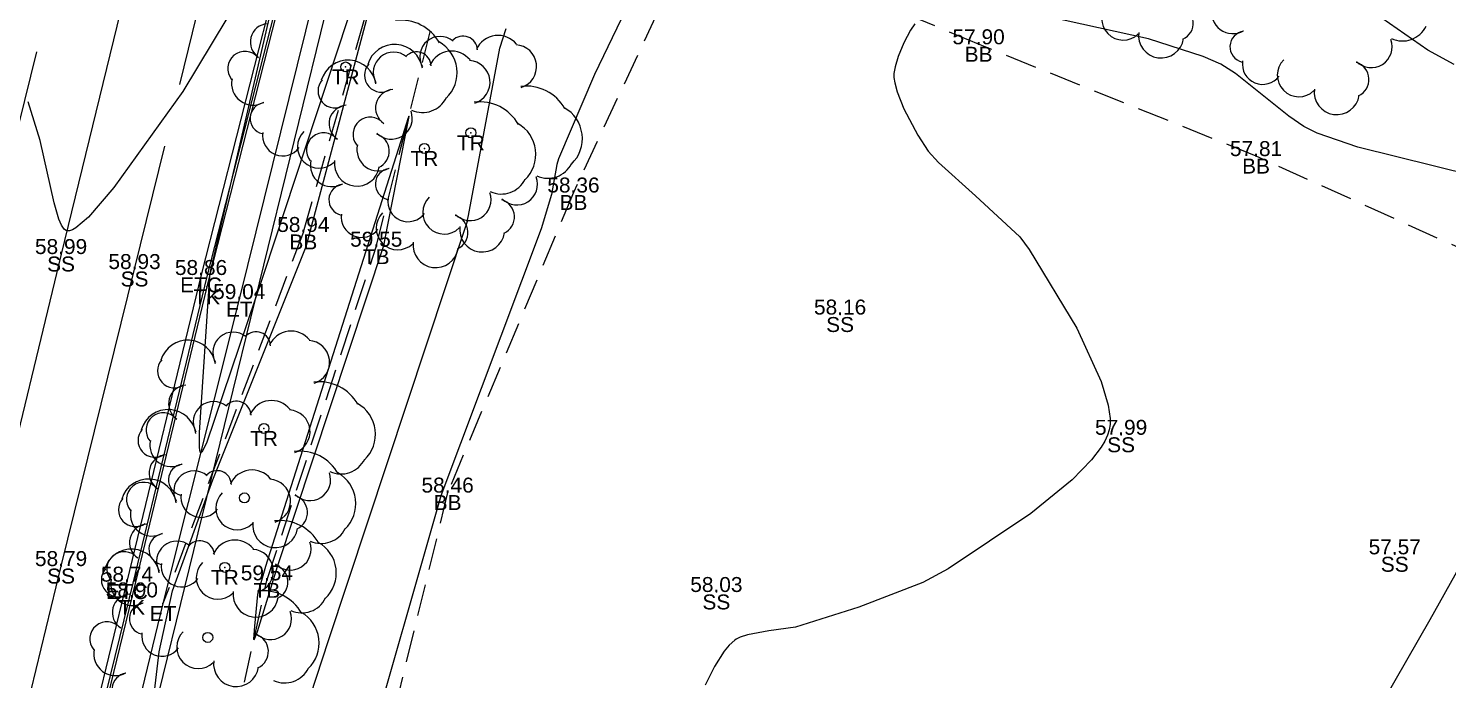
# Model space of a CAD drawing. Header units: metres. Extents: x -244 to 200, y -283 to 282.
# Drawn here: x -81.1 to -9.9, y 164.5 to 197.1 of the extents above; entities that cross this region are included whole.
import ezdxf
from ezdxf.enums import TextEntityAlignment as Align

# ---------------------------------------------------------------- set-up
doc = ezdxf.new("R2010")
doc.units = ezdxf.units.M
doc.linetypes.add('DASHED2', pattern=[9.525, 6.35, -3.175])
doc.linetypes.add('HIDDEN2', pattern=[4.7625, 3.175, -1.5875])
for name, color, linetype, lineweight in [('BANKS', 12, 'Continuous', 0), ('CONTOURS', 1, 'Continuous', 0), ('DESCRIPTIONS', 1, 'Continuous', 0), ('LEVELS', 1, 'Continuous', 0), ('POINTS', 1, 'Continuous', 0), ('ROAD_PAINT', 12, 'Continuous', 0), ('ROADS', 5, 'Continuous', 0), ('TREES', 14, 'Continuous', 0)]:
    doc.layers.add(name, color=color, linetype=linetype, lineweight=lineweight)
doc.layers.add('CADASTRAL', color=7, linetype='Continuous')
doc.styles.add('Arial', font='arial.ttf', dxfattribs={"height": 1.68})

msp = doc.modelspace()

# ---------------------------------------------------------------- linework, layer by layer
at = {"layer": 'BANKS', "color": 9, "linetype": 'HIDDEN2', "lineweight": 0, "ltscale": 0.5}
for p, q in [((-67.318, 186.913), (-62.738, 202.817)), ((-47.533, 202.23), (-53.767, 188.892)), ((-33.441, 196.325), (-47.533, 202.23)), ((-19.522, 190.718), (-33.441, 196.325)), ((-6.089, 184.644), (-19.522, 190.718)), ((-53.767, 188.892), (-60.08, 173.845)), ((-67.318, 186.913), (-74.36, 168.276)), ((-60.08, 173.845), (-63.346, 160.483))]:
    msp.add_line(p, q, dxfattribs=at)
at = {"layer": 'BANKS', "color": 1, "linetype": 'HIDDEN2', "lineweight": 0, "ltscale": 0.5}
for p, q in [((-63.661, 186.175), (-59.672, 202.086)), ((-69.146, 169.443), (-63.661, 186.175)), ((-72.311, 155.027), (-69.146, 169.443))]:
    msp.add_line(p, q, dxfattribs=at)
at = {"layer": 'CADASTRAL', "color": 1, "linetype": 'Continuous', "lineweight": 0}
msp.add_line((-119.026, -17.442), (-64.104, 206.418), dxfattribs=at)
at = {"layer": 'CONTOURS', "color": 6, "linetype": 'Continuous', "lineweight": -3, "flags": 128}
for points in [[(-49.154, 202.211), (-52.712, 194.809), (-54.524, 190.582), (-54.597, 190.3), (-54.863, 188.784), (-55.381, 187.062), (-60.423, 173.678), (-64.285, 160.181)], [(-65.104, 197.554), (-69.304, 184.835), (-72.174, 176.324), (-72.416, 175.863), (-72.465, 175.836), (-72.496, 175.874), (-72.518, 175.971), (-72.531, 176.122), (-72.527, 176.86), (-72.016, 184.719), (-71.952, 184.996), (-68.369, 200.493)], [(-69.677, 200.074), (-73.37, 193.964), (-76.834, 189.135), (-78.1, 187.651), (-78.726, 187.114), (-78.901, 187.017), (-79.056, 186.966), (-79.19, 186.965), (-79.258, 186.996), (-79.324, 187.057), (-79.39, 187.147), (-79.455, 187.262), (-79.58, 187.562), (-79.819, 188.373), (-80.514, 191.492), (-81.123, 193.435)], [(-75.501, 157.753), (-74.546, 165.858), (-73.885, 168.91), (-71.86, 174.478), (-67.177, 186.188), (-63.744, 199.052)], [(-9.576, 195.312), (-10.898, 196.027), (-13.601, 197.898)], [(-59.092, 187.43), (-59.034, 187.733), (-57.461, 196.137), (-57.149, 197.121)], [(-63.27, 186.282), (-63.227, 186.5), (-62.015, 192.697), (-62.019, 192.724), (-62.035, 192.701), (-62.064, 192.631), (-62.442, 191.409), (-69.221, 170.138), (-69.625, 168.734), (-69.775, 167.152), (-69.811, 166.502), (-69.806, 166.475), (-69.799, 166.465), (-69.787, 166.473), (-69.769, 166.501), (-69.748, 166.547), (-69.625, 166.883), (-68.62, 170.136), (-63.27, 186.282)], [(-59.092, 187.43), (-59.182, 187.188), (-66.077, 166.412), (-69.417, 156.204)], [(23.882, 174.075), (23.726, 174.144), (18.339, 176.47), (7.315, 179.814), (2.216, 181.784), (0.679, 182.209), (-0.315, 182.338), (-0.869, 182.304), (-0.993, 182.276), (-1.266, 182.177), (-1.564, 182.03), (-2.213, 181.619), (-3.205, 180.833), (-4.164, 179.914), (-4.821, 179.09), (-5.77, 177.543), (-9.32, 170.116), (-10.796, 167.466), (-14.388, 161.233)]]:
    msp.add_lwpolyline(points, dxfattribs=at)
at = {"layer": 'CONTOURS', "color": 1, "linetype": 'Continuous', "lineweight": -3, "flags": 128}
for points in [[(-6.717, 189.267), (-14.423, 191.172), (-16.457, 191.865), (-17.119, 192.198), (-17.872, 192.719), (-20.56, 194.855), (-21.29, 195.324), (-22.171, 195.711), (-24.918, 196.598), (-31.609, 198.07)], [(-36.637, 197.352), (-36.85, 197.04), (-37.195, 196.4), (-37.482, 195.706), (-37.635, 195.19), (-37.689, 194.863), (-37.688, 194.652), (-37.649, 194.387), (-37.524, 193.934), (-37.186, 193.09), (-36.495, 191.77), (-35.965, 190.966), (-35.457, 190.397), (-33.599, 188.727), (-31.381, 186.673), (-30.905, 186.039), (-28.516, 182.087), (-27.292, 179.415), (-26.94, 178.235), (-26.845, 177.558), (-26.846, 177.261), (-26.884, 176.995), (-26.97, 176.719), (-27.105, 176.428), (-27.287, 176.126), (-27.773, 175.491), (-28.755, 174.489), (-30.826, 172.79), (-34.973, 170.018), (-36.244, 169.343), (-39.444, 168.104), (-42.63, 167.102), (-43.962, 166.909), (-45.033, 166.719), (-45.402, 166.598), (-45.598, 166.499), (-45.678, 166.443), (-45.949, 166.191), (-46.209, 165.884), (-46.698, 165.121), (-47.154, 164.194)]]:
    msp.add_lwpolyline(points, dxfattribs=at)
at = {"layer": 'POINTS', "color": 1, "linetype": 'Continuous', "lineweight": 0}
for p in [(-33.441, 196.325), (-65.195, 195.187), (-58.912, 191.886), (-61.245, 191.098), (-19.522, 190.718), (-53.767, 188.892), (-67.318, 186.913), (-63.661, 186.175), (-79.473, 185.807), (-75.787, 185.055), (-72.452, 184.756), (-72.16, 184.155), (-70.533, 183.548), (-40.39, 182.772), (-69.294, 177.058), (-26.291, 176.742), (-60.08, 173.845), (-12.564, 170.749), (-79.473, 170.159), (-71.256, 170.095), (-76.167, 169.378), (-69.146, 169.443), (-46.597, 168.86), (-75.922, 168.59), (-74.36, 168.276)]:
    msp.add_point(p, dxfattribs=at)
at = {"layer": 'ROAD_PAINT', "color": 7, "linetype": 'DASHED2', "lineweight": 0}
for p, q in [((-76.13, 214.438), (-83.089, 186.331)), ((-75.787, 185.055), (-72.116, 200.033))]:
    msp.add_line(p, q, dxfattribs=at)
at = {"layer": 'ROAD_PAINT', "color": 7, "linetype": 'Continuous', "lineweight": 0}
for p, q in [((-75.754, 201.036), (-79.473, 185.807)), ((-79.473, 185.807), (-82.944, 171.422)), ((-79.473, 170.159), (-75.787, 185.055)), ((-82.216, 158.773), (-79.473, 170.159))]:
    msp.add_line(p, q, dxfattribs=at)
at = {"layer": 'ROADS', "color": 9, "linetype": 'Continuous', "lineweight": 0}
for p, q in [((-68.431, 200.509), (-72.452, 184.756)), ((-66.483, 199.936), (-70.533, 183.548)), ((-72.452, 184.756), (-76.167, 169.378)), ((-70.533, 183.548), (-74.36, 168.276)), ((-76.167, 169.378), (-78.694, 159.056)), ((-74.36, 168.276), (-76.853, 158.04))]:
    msp.add_line(p, q, dxfattribs=at)
at = {"layer": 'ROADS', "color": 1, "linetype": 'Continuous', "lineweight": 0}
for p, q in [((-68.141, 200.435), (-72.161, 184.683)), ((-68.02, 200.404), (-72.04, 184.653)), ((-72.161, 184.683), (-75.875, 169.307)), ((-72.04, 184.653), (-75.754, 169.278)), ((-75.875, 169.307), (-78.402, 158.985)), ((-75.754, 169.278), (-78.281, 158.955))]:
    msp.add_line(p, q, dxfattribs=at)
at = {"layer": 'TREES', "color": 3, "linetype": 'Continuous', "lineweight": 0}
for centre in [(-65.195, 195.187), (-58.912, 191.886), (-61.245, 191.098), (-69.294, 177.058), (-70.275, 173.577), (-71.256, 170.095), (-72.114, 166.582)]:
    msp.add_circle(centre, 0.25, dxfattribs=at)
for centre, radius, start, end in [((-26.188, 197.615), 1.08, 134.73205, 314.28856), ((-23.565, 197.397), 0.897, 294.70105, 72.45162), ((-20.681, 197.94), 1.081, 167.43917, 299.72808), ((-69.053, 196.433), 0.925, 93.95545, 236.73105), ((-62.422, 195.305), 2.225, 29.20025, 97.13167), ((-12.181, 197.821), 1.331, 245.47848, 333.93748), ((-60.459, 195.702), 1.017, 50.09878, 209.32106), ((-59.307, 196.007), 0.727, 2.51437, 136.37354), ((-57.548, 195.584), 1.186, 38.70338, 156.09581), ((-24.286, 196.771), 1.133, 172.39825, 351.71481), ((-20.049, 196.198), 0.783, 97.06975, 257.10857), ((-13.741, 196.199), 1.045, 224.85314, 20.08924), ((-70.25, 195.108), 0.862, 39.7102, 219.23472), ((-62.737, 194.91), 1.407, 8.80975, 163.5621), ((-62.793, 194.914), 1.017, 50.09878, 209.32106), ((-61.64, 195.219), 0.727, 2.51437, 136.37354), ((-59.882, 194.796), 1.186, 38.70338, 156.09581), ((-61.365, 194.901), 1.762, 313.36969, 60.91119), ((-56.714, 195.206), 1.096, 287.29982, 86.6061), ((-65.07, 194.122), 1.407, 8.80975, 163.5621), ((-63.403, 194.771), 0.846, 138.25628, 305.4538), ((-59.048, 194.418), 1.096, 287.29982, 86.6061), ((-19.192, 195.33), 1.017, 171.11128, 323.88166), ((-17.376, 194.773), 1.08, 134.73205, 314.28856), ((-14.753, 194.554), 0.897, 294.70105, 72.45162), ((-69.836, 194.354), 1.081, 167.43917, 299.72808), ((-65.736, 193.983), 0.846, 138.25628, 305.4538), ((-62.77, 193.132), 0.925, 93.95545, 236.73105), ((-56.138, 192.004), 2.225, 29.20025, 97.13167), ((-15.473, 193.929), 1.133, 172.39825, 351.71481), ((-69.204, 192.612), 0.783, 97.06975, 257.10857), ((-65.103, 192.344), 0.925, 93.95545, 236.73105), ((-62.896, 192.612), 1.045, 224.85314, 20.08924), ((-61.336, 194.235), 1.331, 245.47848, 333.93748), ((-58.472, 191.216), 2.225, 29.20025, 97.13167), ((-55.082, 191.601), 1.762, 313.36969, 60.91119), ((-63.967, 191.808), 0.862, 39.7102, 219.23472), ((-57.415, 190.813), 1.762, 313.36969, 60.91119), ((-68.347, 191.744), 1.017, 171.11128, 323.88166), ((-66.531, 191.187), 1.08, 134.73205, 314.28856), ((-66.3, 191.02), 0.862, 39.7102, 219.23472), ((-63.908, 190.968), 0.897, 294.70105, 72.45162), ((-63.553, 191.054), 1.081, 167.43917, 299.72808), ((-65.886, 190.266), 1.081, 167.43917, 299.72808), ((-64.628, 190.342), 1.133, 172.39825, 351.71481), ((-55.053, 190.935), 1.331, 245.47848, 333.93748), ((-62.92, 189.312), 0.783, 97.06975, 257.10857), ((-57.386, 190.147), 1.331, 245.47848, 333.93748), ((-56.613, 189.312), 1.045, 224.85314, 20.08924), ((-65.254, 188.524), 0.783, 97.06975, 257.10857), ((-58.946, 188.524), 1.045, 224.85314, 20.08924), ((-62.064, 188.444), 1.017, 171.11128, 323.88166), ((-60.247, 187.887), 1.08, 134.73205, 314.28856), ((-57.624, 187.668), 0.897, 294.70105, 72.45162), ((-64.397, 187.656), 1.017, 171.11128, 323.88166), ((-62.581, 187.099), 1.08, 134.73205, 314.28856), ((-59.958, 186.88), 0.897, 294.70105, 72.45162), ((-58.345, 187.042), 1.133, 172.39825, 351.71481), ((-60.678, 186.254), 1.133, 172.39825, 351.71481), ((-70.842, 180.874), 1.017, 50.09878, 209.32106), ((-69.689, 181.179), 0.727, 2.51437, 136.37354), ((-67.931, 180.756), 1.186, 38.70338, 156.09581), ((-73.119, 180.082), 1.407, 8.80975, 163.5621), ((-67.096, 180.378), 1.096, 287.29982, 86.6061), ((-73.785, 179.943), 0.846, 138.25628, 305.4538), ((-73.152, 178.305), 0.925, 93.95545, 236.73105), ((-66.52, 177.176), 2.225, 29.20025, 97.13167), ((-74.1, 176.6), 1.407, 8.80975, 163.5621), ((-71.823, 177.392), 1.017, 50.09878, 209.32106), ((-70.67, 177.697), 0.727, 2.51437, 136.37354), ((-68.912, 177.275), 1.186, 38.70338, 156.09581), ((-65.464, 176.773), 1.762, 313.36969, 60.91119), ((-74.349, 176.98), 0.862, 39.7102, 219.23472), ((-68.077, 176.896), 1.096, 287.29982, 86.6061), ((-74.766, 176.461), 0.846, 138.25628, 305.4538), ((-73.935, 176.226), 1.081, 167.43917, 299.72808), ((-67.501, 173.695), 2.225, 29.20025, 97.13167), ((-74.133, 174.823), 0.925, 93.95545, 236.73105), ((-73.303, 174.484), 0.783, 97.06975, 257.10857), ((-65.435, 176.107), 1.331, 245.47848, 333.93748), ((-75.081, 173.119), 1.407, 8.80975, 163.5621), ((-72.803, 173.911), 1.017, 50.09878, 209.32106), ((-71.651, 174.216), 0.727, 2.51437, 136.37354), ((-69.892, 173.793), 1.186, 38.70338, 156.09581), ((-69.058, 173.415), 1.096, 287.29982, 86.6061), ((-66.995, 174.484), 1.045, 224.85314, 20.08924), ((-66.445, 173.291), 1.762, 313.36969, 60.91119), ((-75.33, 173.499), 0.862, 39.7102, 219.23472), ((-72.446, 173.616), 1.017, 171.11128, 323.88166), ((-70.63, 173.059), 1.08, 134.73205, 314.28856), ((-75.747, 172.98), 0.846, 138.25628, 305.4538), ((-68.007, 172.84), 0.897, 294.70105, 72.45162), ((-74.916, 172.745), 1.081, 167.43917, 299.72808), ((-68.727, 172.214), 1.133, 172.39825, 351.71481), ((-68.482, 170.213), 2.225, 29.20025, 97.13167), ((-75.114, 171.342), 0.925, 93.95545, 236.73105), ((-74.283, 171.003), 0.783, 97.06975, 257.10857), ((-66.416, 172.625), 1.331, 245.47848, 333.93748), ((-75.939, 169.605), 1.407, 8.80975, 163.5621), ((-73.662, 170.397), 1.017, 50.09878, 209.32106), ((-72.509, 170.702), 0.727, 2.51437, 136.37354), ((-70.751, 170.28), 1.186, 38.70338, 156.09581), ((-69.917, 169.901), 1.096, 287.29982, 86.6061), ((-67.976, 171.003), 1.045, 224.85314, 20.08924), ((-67.426, 169.81), 1.762, 313.36969, 60.91119), ((-76.311, 170.017), 0.862, 39.7102, 219.23472), ((-73.427, 170.135), 1.017, 171.11128, 323.88166), ((-71.611, 169.577), 1.08, 134.73205, 314.28856), ((-68.987, 169.358), 0.897, 294.70105, 72.45162), ((-76.605, 169.466), 0.846, 138.25628, 305.4538), ((-75.897, 169.263), 1.081, 167.43917, 299.72808), ((-75.973, 167.828), 0.925, 93.95545, 236.73105), ((-69.708, 168.733), 1.133, 172.39825, 351.71481), ((-69.341, 166.7), 2.225, 29.20025, 97.13167), ((-75.264, 167.521), 0.783, 97.06975, 257.10857), ((-67.397, 169.144), 1.331, 245.47848, 333.93748), ((-77.169, 166.504), 0.862, 39.7102, 219.23472), ((-68.957, 167.521), 1.045, 224.85314, 20.08924), ((-68.284, 166.296), 1.762, 313.36969, 60.91119), ((-74.408, 166.653), 1.017, 171.11128, 323.88166), ((-72.591, 166.096), 1.08, 134.73205, 314.28856), ((-69.968, 165.877), 0.897, 294.70105, 72.45162), ((-76.755, 165.749), 1.081, 167.43917, 299.72808), ((-70.689, 165.251), 1.133, 172.39825, 351.71481), ((-76.123, 164.007), 0.783, 97.06975, 257.10857), ((-68.255, 165.63), 1.331, 245.47848, 333.93748)]:
    msp.add_arc(centre, radius, start, end, dxfattribs=at)

# ---------------------------------------------------------------- texts
at = {"layer": 'DESCRIPTIONS', "color": 9, "linetype": 'Continuous', "lineweight": -3, "style": 'Arial'}
for s, p in [('BB', (-33.441, 196.2)), ('TR', (-65.195, 195.062)), ('TR', (-58.912, 191.761)), ('TR', (-61.245, 190.973)), ('BB', (-19.522, 190.593)), ('BB', (-53.767, 188.767)), ('BB', (-67.318, 186.788)), ('TB', (-63.661, 186.05)), ('SS', (-79.473, 185.682)), ('SS', (-75.787, 184.93)), ('ETC', (-72.452, 184.631)), ('TK', (-72.16, 184.03)), ('ET', (-70.533, 183.423)), ('SS', (-40.39, 182.647)), ('TR', (-69.294, 176.933)), ('SS', (-26.291, 176.617)), ('BB', (-60.08, 173.72)), ('SS', (-12.564, 170.624)), ('SS', (-79.473, 170.034)), ('TR', (-71.256, 169.97)), ('ETC', (-76.167, 169.253)), ('TB', (-69.146, 169.318)), ('TK', (-75.922, 168.465)), ('ET', (-74.36, 168.151)), ('SS', (-46.597, 168.735))]:
    msp.add_text(s, height=0.75, dxfattribs=at).set_placement(p, align=Align.TOP_CENTER)
at = {"layer": 'LEVELS', "color": 6, "linetype": 'Continuous', "lineweight": -3, "style": 'Arial'}
for s, p in [('57.90', (-33.441, 196.325)), ('57.81', (-19.522, 190.718)), ('58.36', (-53.767, 188.892)), ('58.94', (-67.318, 186.913)), ('58.99', (-79.473, 185.807)), ('59.55', (-63.661, 186.175)), ('58.93', (-75.787, 185.055)), ('58.86', (-72.452, 184.756)), ('59.04', (-70.533, 183.548)), ('58.16', (-40.39, 182.772)), ('57.99', (-26.291, 176.742)), ('58.46', (-60.08, 173.845)), ('58.79', (-79.473, 170.159)), ('57.57', (-12.564, 170.749)), ('59.54', (-69.146, 169.443)), ('58.74', (-76.167, 169.378)), ('58.03', (-46.597, 168.86)), ('58.90', (-75.922, 168.59))]:
    msp.add_text(s, height=0.75, dxfattribs=at).set_placement(p, align=Align.CENTER)

doc.saveas('drawing.dxf')
